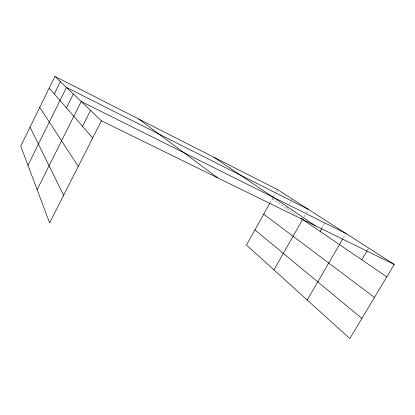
<?xml version="1.0" encoding="UTF-8"?>
<svg xmlns="http://www.w3.org/2000/svg" width="415" height="415" viewBox="0 0 415 415"><rect width="100%" height="100%" fill="white"/><g stroke="black" fill="none" stroke-linecap="round" stroke-linejoin="round"><path stroke-width="0.31" stroke-dasharray="2.08 1.56" d="M270.155 202.655L273.215 197.177M273.521 196.637L275.954 192.285M276.26 191.74L277.479 189.562M286.765 208.662L287.673 207.054M289.488 203.838L291.304 200.616M291.605 200.082L292.212 199.008M302.945 218.913L303.905 217.232M304.226 216.672L306.14 213.305M306.462 212.745L308.06 209.938M322.04 228.048L325.246 222.482M343.371 237.925L345.638 234.029M367.425 250.172L368.37 248.575M272.307 198.811L297.337 215.873"/><path stroke-width="0.62" d="M54.941 76.438L20.75 146.122L49.618 222.902L101.405 120.801L54.941 76.438L277.479 189.562L394.25 264.433L349.829 338.562L246.458 245.026L269.849 203.2M54.313 93.925L60.372 81.62M27.955 165.284L66.467 87.441L308.381 209.378M66.467 107.879L73.356 94.018M37.127 189.676L81.205 101.514L345.965 233.474M82.523 126.31L90.527 110.411M273.916 269.869L302.628 219.473L386.811 276.846M320.115 231.394L321.718 228.608M307.209 299.998L342.723 239.035M361.756 259.769L367.109 250.707M101.405 120.801L394.25 264.433M213.704 157.145L315.442 225.781M301.041 218.394L302.099 219.115M138.734 119.032L217.714 177.848M263.712 214.182L374.48 297.425M254.924 229.889L361.906 318.409M49.224 88.084L92.69 137.988M39.741 107.418L78.279 166.405M30.056 127.151L63.635 195.273"/></g></svg>
